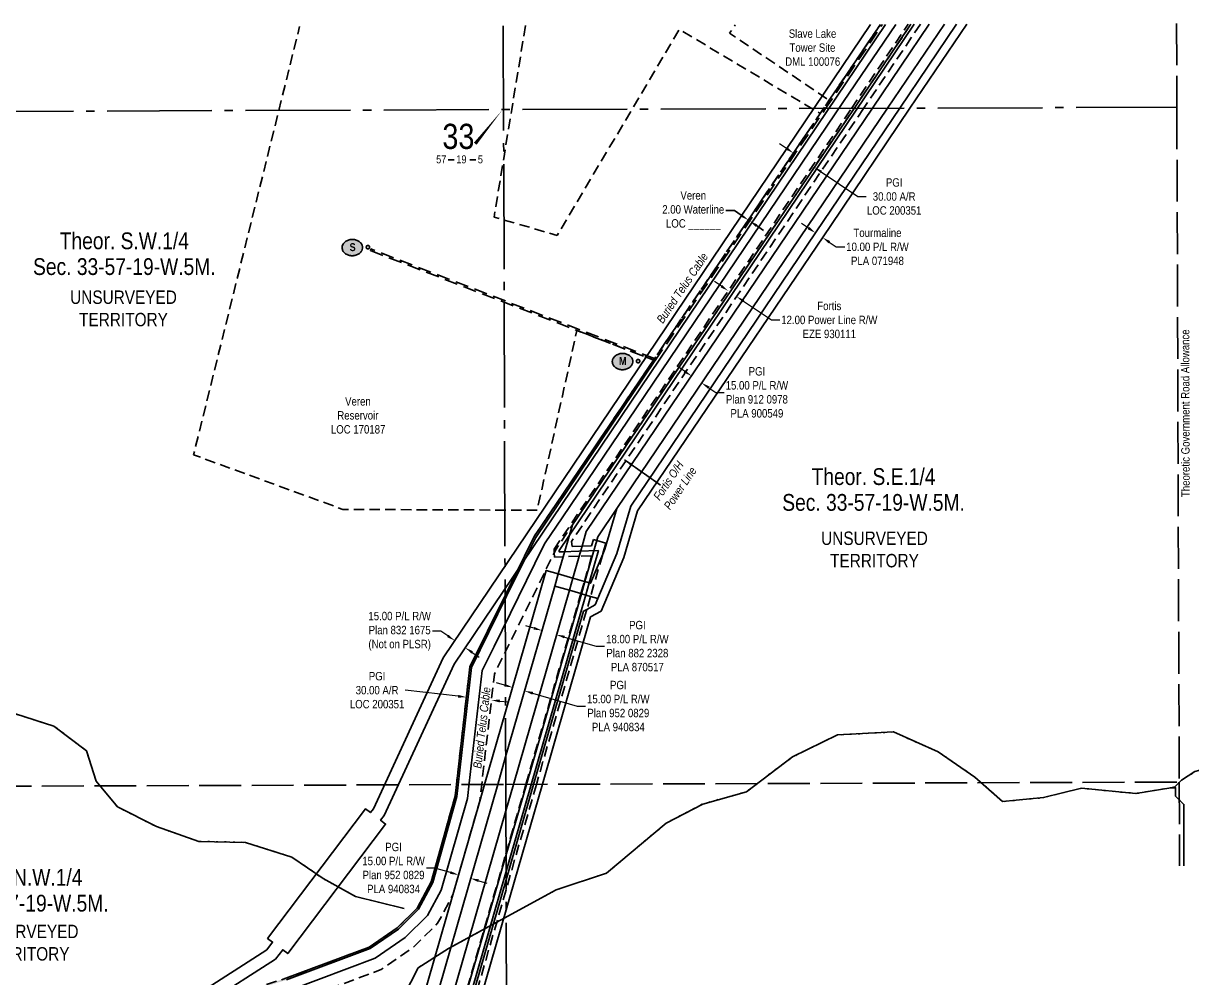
# Model space of a CAD drawing. Extents: x 511972 to 519868, y 5975265 to 5984215.
# Drawn here: x 514937 to 516329, y 5979198 to 5980335 of the extents above; entities that cross this region are included whole.
import ezdxf
from ezdxf.enums import TextEntityAlignment as Align

# ---------------------------------------------------------------- set-up
doc = ezdxf.new("R2010")
doc.units = 0
doc.header["$LTSCALE"] = 5
doc.header["$PDSIZE"] = 0.5
for name, pattern in [('foc-ACCESSROAD', [3.75, 2.5, -1.25]), ('foc-FLOWLINE', [3.75, 2.5, -1.25]), ('foc-QUARTERLINE', [33, 25, -3, 2, -3]), ('foc-UNSURVEYED', [12.5, 10, -2.5]), ('foc-WHEELTRACKS', [2, 0.4, -1.6]), ('HIDDEN2', [4.7625, 3.175, -1.5875])]:
    doc.linetypes.add(name, pattern=pattern)
doc.layers.get('Defpoints').update_dxf_attribs({"color": 9})
for name, color, linetype in [('10', 1, 'Continuous'), ('9', 3, 'Continuous'), ('AS-POWER', 104, 'foc-POWER'), ('AS-POWER-T', 104, 'Continuous'), ('AS-TELEPHONE-T', 224, 'Continuous'), ('AS-TELUS', 224, 'foc-TEL'), ('C-SYMBOL', 7, 'Continuous'), ('CG-NOTES', 7, 'Continuous'), ('F-AR', 190, 'foc-ACCESSROAD'), ('F-EZE', 190, 'foc-FLOWLINE'), ('F-RW', 190, 'Continuous'), ('F-WS', 190, 'foc-ACCESSROAD'), ('L-QSEC', 8, 'foc-QUARTERLINE'), ('L-ROAD-T', 7, 'Continuous'), ('L-SECLBL', 7, 'Continuous'), ('L-UNS-T', 3, 'Continuous'), ('L-USEC', 7, 'foc-UNSURVEYED'), ('P-TEMP-H', 41, 'Continuous'), ('P-TEMP_WORKSPACE', 46, 'Continuous'), ('T-EXISTING RTF', 220, 'HIDDEN2'), ('T-EXISTING RTF-T', 220, 'Continuous'), ('T-WATER-P3', 160, 'foc-WHEELTRACKS')]:
    doc.layers.add(name, color=color, linetype=linetype)
for name, color, linetype, lineweight in [('F-AR-T', 190, 'Continuous', 9), ('F-EZE-T', 190, 'Continuous', 9), ('F-RW-T', 190, 'Continuous', 9), ('F-WS-T', 190, 'Continuous', 9)]:
    doc.layers.add(name, color=color, linetype=linetype, lineweight=lineweight)
doc.styles.add('175L', font='ARIALN.TTF', dxfattribs={"height": 20})
doc.styles.add('80CG', font='ARIALN.TTF', dxfattribs={"height": 10})
doc.styles.add('80L', font='ARIALN.TTF', dxfattribs={"height": 10})
doc.styles.add('BOLD', font='ARIALNB.TTF')
doc.styles.add('foc-LtypeFont', font='ARIALN.TTF', dxfattribs={"height": 7.35})
doc.styles.add('SIMPLEX', font='ARIALN.TTF')
doc.linetypes.add('foc-POWER', pattern='A,6,-1,["P",foc-LtypeFont,S=0.2,R=0,X=-0.625,Y=-0.75],-1.24,4', length=12.24)
doc.linetypes.add('foc-TEL', pattern='A,2,-1,["T",foc-LtypeFont,S=0.2,R=0,X=-0.425,Y=-0.75],-1.24,8', length=12.24)
doc.linetypes.add('foc-TOPO-flowdirection-NOLINE', pattern='A,0,[">",foc-LtypeFont,S=0.3,R=0,X=0,Y=-0.945],-20,[">",foc-LtypeFont,S=0.3,R=0,X=0,Y=-0.945],0', length=20)
doc.dimstyles.new('Compass 5 000', dxfattribs={"dimscale": 5, "dimtxt": 9, "dimasz": 2, "dimexe": 0.2, "dimexo": 0.0625, "dimgap": 0.5, "dimtad": 0, "dimtih": 1, "dimtoh": 1, "dimzin": 0, "dimdsep": 46, "dimtxsty": '80CG', "dimcen": 0.1, "dimse1": 1, "dimse2": 1, "dimclrd": 256, "dimclrt": 256, "dimaunit": 1, "dimadec": 4, "dimazin": 0, "dimtfac": 0.06, "dimtofl": 0, "dimtmove": 0, "dimatfit": 1, "dimfxl": 0.2, "dimtolj": 1, "dimtzin": 0, "dimlwd": -1, "dimarcsym": 0})

# ---------------------------------------------------------------- blocks, each defined once
blk = doc.blocks.new('*D550')
at = {"layer": 'Defpoints', "color": 0, "transparency": 16777216}
for p in [(515455.7, 5979320.7), (515422.9, 5979207), (515437.3, 5979202.9)]:
    blk.add_point(p, dxfattribs=at)
at = {"layer": 'F-RW-T', "transparency": 16777216}
for p, q in [((515427.3, 5979328.9), (515417.3, 5979328.9)), ((515446.1, 5979323.5), (515427.3, 5979328.9)), ((515479.7, 5979313.8), (515489.3, 5979311))]:
    blk.add_line(p, q, dxfattribs=at)
for points in [[(515446.5, 5979325.1), (515445.6, 5979321.9), (515455.7, 5979320.7)], [(515480.2, 5979315.4), (515479.2, 5979312.2), (515470.1, 5979316.6)]]:
    blk.add_solid(points, dxfattribs=at)
at = {"layer": 'F-RW-T', "transparency": 16777216, "insert": (515378.2, 5979328.9), "char_height": 10, "attachment_point": 5, "style": '80CG'}
blk.add_mtext('\\A1;PGI\\P15.00 P/L R/W^JPlan 952 0829\\PPLA 940834', dxfattribs=at)
blk = doc.blocks.new('*D559')
at = {"layer": 'Defpoints', "color": 0, "transparency": 16777216}
for p in [(515466.8, 5979547.6), (515496.6, 5979544.2), (515465, 5979532.5)]:
    blk.add_point(p, dxfattribs=at)
at = {"layer": 'F-AR-T', "transparency": 16777216}
for p, q in [((515455.1, 5979533.6), (515392.1, 5979540.8)), ((515504.8, 5979527.9), (515514.7, 5979526.8))]:
    blk.add_line(p, q, dxfattribs=at)
for points in [[(515455.3, 5979535.3), (515454.9, 5979531.9), (515465, 5979532.5)], [(515505, 5979529.6), (515504.6, 5979526.2), (515494.8, 5979529)]]:
    blk.add_solid(points, dxfattribs=at)
at = {"layer": 'F-AR-T', "transparency": 16777216, "insert": (515358.6, 5979540.8), "char_height": 10, "attachment_point": 5, "style": '80CG'}
blk.add_mtext('\\A1;PGI\\P30.00 A/R\\PLOC 200351', dxfattribs=at)
blk = doc.blocks.new('*D560')
at = {"layer": 'Defpoints', "color": 0, "transparency": 16777216}
for p in [(515519.2, 5979541), (515533.5, 5979536.9), (515534.4, 5979540)]:
    blk.add_point(p, dxfattribs=at)
at = {"layer": 'F-RW-T', "transparency": 16777216}
for p, q in [((515510.4, 5979546.9), (515500.8, 5979549.7)), ((515544, 5979537.2), (515597.1, 5979521.9)), ((515597.1, 5979521.9), (515607.1, 5979521.9))]:
    blk.add_line(p, q, dxfattribs=at)
for points in [[(515510.9, 5979548.5), (515510, 5979545.3), (515520.1, 5979544.1)], [(515544.5, 5979538.8), (515543.5, 5979535.6), (515534.4, 5979540)]]:
    blk.add_solid(points, dxfattribs=at)
at = {"layer": 'F-RW-T', "transparency": 16777216, "insert": (515646.1, 5979521.9), "char_height": 10, "attachment_point": 5, "style": '80CG'}
blk.add_mtext('\\A1;PGI\\P15.00 P/L R/W^JPlan 952 0829\\PPLA 940834', dxfattribs=at)
blk = doc.blocks.new('*D561')
at = {"layer": 'Defpoints', "color": 0, "transparency": 16777216}
for p in [(515572.4, 5979606.9), (515548.2, 5979587.6), (515565.4, 5979582.6)]:
    blk.add_point(p, dxfattribs=at)
at = {"layer": 'F-RW-T', "transparency": 16777216}
for p, q in [((515545.6, 5979614.7), (515536, 5979617.4)), ((515582, 5979604.2), (515619.7, 5979593.3)), ((515619.7, 5979593.3), (515629.7, 5979593.3))]:
    blk.add_line(p, q, dxfattribs=at)
for points in [[(515546, 5979616.3), (515545.1, 5979613.1), (515555.2, 5979611.9)], [(515582.4, 5979605.8), (515581.5, 5979602.6), (515572.4, 5979606.9)]]:
    blk.add_solid(points, dxfattribs=at)
at = {"layer": 'F-RW-T', "transparency": 16777216, "insert": (515668.8, 5979593.3), "char_height": 10, "attachment_point": 5, "style": '80CG'}
blk.add_mtext('\\A1;PGI\\P18.00 P/L R/W^JPlan 882 2328\\PPLA 870517', dxfattribs=at)
blk = doc.blocks.new('*D562')
at = {"layer": 'Defpoints', "color": 0, "transparency": 16777216}
for p in [(515733.1, 5979915), (515745.5, 5979906.7), (515745.6, 5979906.9)]:
    blk.add_point(p, dxfattribs=at)
at = {"layer": 'F-RW-T', "transparency": 16777216}
for p, q in [((515724.9, 5979920.9), (515716.7, 5979926.5)), ((515753.9, 5979901.3), (515762.2, 5979895.7)), ((515762.2, 5979895.7), (515772.2, 5979895.7))]:
    blk.add_line(p, q, dxfattribs=at)
for points in [[(515725.9, 5979922.3), (515724, 5979919.5), (515733.2, 5979915.3)], [(515754.9, 5979902.7), (515753, 5979899.9), (515745.6, 5979906.9)]]:
    blk.add_solid(points, dxfattribs=at)
at = {"layer": 'F-RW-T', "transparency": 16777216, "insert": (515811.3, 5979895.7), "char_height": 10, "attachment_point": 5, "style": '80CG'}
blk.add_mtext('\\A1;PGI\\P15.00 P/L R/W\\PPlan 912 0978\\PPLA 900549', dxfattribs=at)
blk = doc.blocks.new('*D563')
at = {"layer": 'Defpoints', "color": 0, "transparency": 16777216}
for p in [(515849.5, 5980123.8), (515859.5, 5980117.1), (515787.2, 5980009.9)]:
    blk.add_point(p, dxfattribs=at)
at = {"layer": 'F-EZE-T', "transparency": 16777216}
for p, q in [((515768.9, 5980022.2), (515760.6, 5980027.8)), ((515795.4, 5980004.3), (515828.5, 5979982)), ((515828.5, 5979982), (515838.5, 5979982))]:
    blk.add_line(p, q, dxfattribs=at)
for points in [[(515769.8, 5980023.6), (515768, 5980020.9), (515777.2, 5980016.6)], [(515796.4, 5980005.7), (515794.5, 5980003), (515787.2, 5980009.9)]]:
    blk.add_solid(points, dxfattribs=at)
at = {"layer": 'F-EZE-T', "transparency": 16777216, "insert": (515897.6, 5979982), "char_height": 10, "attachment_point": 5, "style": '80CG'}
blk.add_mtext('\\A1;Fortis\\P12.00 Power Line R/W^JEZE 930111', dxfattribs=at)
blk = doc.blocks.new('*D564')
at = {"layer": 'Defpoints', "color": 0, "transparency": 16777216}
for p in [(515879.7, 5980164), (515816.4, 5980124), (515841.3, 5980107.2)]:
    blk.add_point(p, dxfattribs=at)
at = {"layer": 'F-AR-T', "transparency": 16777216}
for p, q in [((515846.6, 5980186.4), (515838.3, 5980192)), ((515888, 5980158.4), (515931.4, 5980129.1)), ((515931.4, 5980129.1), (515941.4, 5980129.1))]:
    blk.add_line(p, q, dxfattribs=at)
for points in [[(515847.5, 5980187.8), (515845.6, 5980185.1), (515854.9, 5980180.8)], [(515888.9, 5980159.8), (515887.1, 5980157.1), (515879.7, 5980164)]]:
    blk.add_solid(points, dxfattribs=at)
at = {"layer": 'F-AR-T', "transparency": 16777216, "insert": (515974.9, 5980129.1), "char_height": 10, "attachment_point": 5, "style": '80CG'}
blk.add_mtext('\\A1;PGI\\P30.00 A/R\\PLOC 200351', dxfattribs=at)
blk = doc.blocks.new('*D565')
at = {"layer": 'Defpoints', "color": 0, "transparency": 16777216}
for p in [(515883.7, 5980089.6), (515889.4, 5980080.3), (515891.9, 5980084.1)]:
    blk.add_point(p, dxfattribs=at)
at = {"layer": 'F-RW-T', "transparency": 16777216}
for p, q in [((515872.8, 5980091.4), (515864.6, 5980097)), ((515897.6, 5980074.7), (515905.9, 5980069.1)), ((515905.9, 5980069.1), (515915.9, 5980069.1))]:
    blk.add_line(p, q, dxfattribs=at)
for points in [[(515873.8, 5980092.8), (515871.9, 5980090), (515881.1, 5980085.8)], [(515898.6, 5980076), (515896.7, 5980073.3), (515889.4, 5980080.3)]]:
    blk.add_solid(points, dxfattribs=at)
at = {"layer": 'F-RW-T', "transparency": 16777216, "insert": (515955, 5980069.1), "char_height": 10, "attachment_point": 5, "style": '80CG'}
blk.add_mtext('\\A1;Tourmaline\\P10.00 P/L R/W\\PPLA 071948', dxfattribs=at)
blk = doc.blocks.new('L-SECLBL')
at = {"layer": '9', "color": 7}
for p, q in [((-5.1, -27.8), (-12.3, -27.8)), ((20.7, -27.8), (13.5, -27.8))]:
    blk.add_line(p, q, dxfattribs=at)
at = {"layer": '10', "color": 2, "style": 'SIMPLEX'}
blk.add_attdef('SEC', text='', height=30, dxfattribs=at).set_placement((0, 0), align=Align.MIDDLE)
at = {"layer": '10', "color": 5, "style": '80L'}
blk.add_attdef('TWP', text='', height=9.5, dxfattribs=at).set_placement((-14.4, -27.4), align=Align.MIDDLE_RIGHT)
blk.add_attdef('RGE', text='', height=9.5, dxfattribs=at).set_placement((3.6, -27.4), align=Align.MIDDLE_CENTER)
blk.add_attdef('MER', text='', height=9.5, dxfattribs=at).set_placement((23.2, -27.4), align=Align.MIDDLE_LEFT)
blk = doc.blocks.new('*D603')
at = {"layer": 'Defpoints', "color": 0, "transparency": 16777216}
for p in [(515445.8, 5979591.9), (515451.2, 5979599.9), (515458.3, 5979583.5)]:
    blk.add_point(p, dxfattribs=at)
at = {"layer": 'F-RW-T', "transparency": 16777216}
for p, q in [((515434.6, 5979611), (515424.6, 5979611)), ((515442.9, 5979605.5), (515434.6, 5979611)), ((515471.9, 5979585.9), (515480.2, 5979580.3))]:
    blk.add_line(p, q, dxfattribs=at)
for points in [[(515443.8, 5979606.8), (515442, 5979604.1), (515451.2, 5979599.9)], [(515472.8, 5979587.3), (515471, 5979584.5), (515463.6, 5979591.5)]]:
    blk.add_solid(points, dxfattribs=at)
at = {"layer": 'F-RW-T', "transparency": 16777216, "insert": (515385.5, 5979611), "char_height": 10, "attachment_point": 5, "style": '80CG'}
blk.add_mtext('\\A1;15.00 P/L R/W^JPlan 832 1675\\P(Not on PLSR)', dxfattribs=at)
blk = doc.blocks.new('*D628')
at = {"layer": 'Defpoints', "color": 0, "transparency": 16777216}
for p in [(515799.5, 5980099), (515800.9, 5980101.1), (515801.2, 5980097.9)]:
    blk.add_point(p, dxfattribs=at)
at = {"layer": 'T-EXISTING RTF-T', "transparency": 16777216}
for p, q in [((515784.4, 5980112.3), (515774.4, 5980112.3)), ((515792.7, 5980106.7), (515784.4, 5980112.3)), ((515810.9, 5980094.4), (515819.2, 5980088.8))]:
    blk.add_line(p, q, dxfattribs=at)
for points in [[(515793.6, 5980108.1), (515791.7, 5980105.3), (515800.9, 5980101.1)], [(515811.8, 5980095.8), (515810, 5980093), (515802.6, 5980100)]]:
    blk.add_solid(points, dxfattribs=at)
at = {"layer": 'T-EXISTING RTF-T', "transparency": 16777216, "insert": (515735.4, 5980112.3), "char_height": 10, "attachment_point": 5, "style": '80CG'}
blk.add_mtext('\\A1;Veren\\P2.00 Waterline\\PLOC ______', dxfattribs=at)
blk = doc.blocks.new('AA')
at = {"const_width": 4}
blk.add_lwpolyline([(-1, 0, 1), (1, 0, 1)], format="xyb", close=True, dxfattribs=at)
blk.add_circle((0, 0), 2)
blk = doc.blocks.new('Route_Letters')
h = blk.add_hatch(color=255)
h.dxf.hatch_style = 1
edge = h.paths.add_edge_path()
edge.add_ellipse((-0.1, 0.5), major_axis=(-12, 0), ratio=0.789318, start_angle=0, end_angle=360)
at = {"color": 5}
blk.add_open_spline([(-12.3, 0.5), (-12.3, -0.3), (-12.2, -1), (-11.7, -2.8), (-11.1, -3.9), (-9.6, -5.8), (-8.5, -6.7), (-6.2, -8), (-4.9, -8.5), (-2.1, -9.2), (-0.7, -9.3), (2.2, -9.1), (3.6, -8.8), (6.3, -7.9), (7.5, -7.2), (9.5, -5.6), (10.4, -4.6), (11.6, -2.5), (12, -1.4), (12.2, 0.9), (12, 2.1), (11.2, 4.3), (10.5, 5.4), (8.8, 7.2), (7.7, 8), (5.3, 9.2), (3.9, 9.7), (1.1, 10.2), (-0.4, 10.2), (-3.2, 9.9), (-4.6, 9.6), (-7.2, 8.5), (-8.3, 7.7), (-10.2, 6), (-11, 5), (-12, 2.9), (-12.3, 1.7), (-12.3, 0.5), (-12.3, 0.5), (-12.3, 0.5)], degree=3, knots=[0, 0, 0, 0, 0.219529, 0.219529, 0.575727, 0.575727, 0.931924, 0.931924, 1.288121, 1.288121, 1.644318, 1.644318, 2.000515, 2.000515, 2.356712, 2.356712, 2.712909, 2.712909, 3.069107, 3.069107, 3.425304, 3.425304, 3.781501, 3.781501, 4.137698, 4.137698, 4.493895, 4.493895, 4.850092, 4.850092, 5.20629, 5.20629, 5.562487, 5.562487, 5.918684, 5.918684, 6.274881, 6.274881, 6.283185, 6.283185, 6.283185, 6.283185], dxfattribs=at)
at = {"color": 14, "style": 'BOLD'}
blk.add_attdef('A', text='', height=9.5, dxfattribs=at).set_placement((0.2, 1), align=Align.MIDDLE)

msp = doc.modelspace()

# ---------------------------------------------------------------- hatches: boundary and pattern name
at = {"layer": 'P-TEMP-H'}
h = msp.add_hatch(color=256, dxfattribs=at)
h.dxf.hatch_style = 1
h.paths.add_polyline_path([(519039.308, 5977246.817), (519040.503, 5977225.676), (519031.892, 5977162.661), (519002.81, 5977129.239), (518950.888, 5977082.045), (518836.345, 5977007.945), (518819.786, 5976988.947), (518773.087, 5976837.636), (518757.58, 5976787.392), (518671.11, 5976716.603), (518506.374, 5976679.903), (518348.182, 5976683.041), (518348.329, 5976699.954), (518328.117, 5976700.13), (518053.69, 5976641.825), (517980.701, 5976647.168), (517950.352, 5976649.389), (517894.984, 5976663.858), (517808.012, 5976687.313), (517576.881, 5976649.573), (517494.586, 5976644.063), (517269.826, 5976708.729), (517147.071, 5976725.819), (517036.557, 5976741.205), (517009.529, 5976723.72), (516851.159, 5976621.27), (516635.748, 5976477.054), (516416.666, 5976336.586), (516357.029, 5976295.087), (516293.178, 5976249.926), (516274.41, 5976236.637), (516261.979, 5976227.831), (516212.042, 5976192.463), (516179.15, 5976170.131), (516068.309, 5976099.27), (516037.555, 5976082.329), (516032.965, 5976079.8), (516020.417, 5976076.767), (516014.176, 5976075.259), (516001.002, 5976073.681), (515996.826, 5976073.18), (515984.243, 5976071.673), (515977.306, 5976070.841), (515983.999, 5976082.848), (516003.78, 5976118.328), (516012.294, 5976133.6), (516014.17, 5976136.965), (516014.288, 5976142.298), (516014.811, 5976165.881), (516014.929, 5976171.212), (516015.422, 5976193.43), (516018.46, 5976330.423), (516003.542, 5976357.447), (516000.398, 5976363.142), (515980.464, 5976399.25), (515907.384, 5976474.367), (515893.553, 5976488.584), (515867.461, 5976515.404), (515707.572, 5976642.581), (515683.951, 5976690.882), (515681.53, 5976804.666), (515698.302, 5976876.217), (515703.917, 5976996.54), (515704.194, 5977002.468), (515704.719, 5977013.715), (515703.854, 5977014.886), (515682.989, 5977043.142), (515518.306, 5977134.111), (515415.974, 5977190.636), (515385.148, 5977207.664), (515327.158, 5977239.698), (515251.89, 5977266.369), (515233.034, 5977273.05), (515022.513, 5977347.656), (514959.417, 5977374.749), (514950.203, 5977378.58), (514857.871, 5977416.89), (514848.648, 5977420.73), (514842.487, 5977423.286), (514839.106, 5977424.69), (514833.562, 5977426.992), (514724.088, 5977472.513), (514717.579, 5977475.219), (514693.85, 5977485.732), (514378.419, 5977625.475), (514363.494, 5977632.089), (514348.57, 5977638.701), (514338.618, 5977643.111), (514326.662, 5977648.408), (514314.194, 5977653.933), (514202.077, 5977745.634), (514185.874, 5977782.259), (514185.058, 5977795.031), (514183.132, 5977825.181), (514156.798, 5978237.545), (514159.122, 5978252.233), (514164.601, 5978266.056), (514172.973, 5978278.343), (514305.736, 5978402.563), (514333.165, 5978441.871), (514351.823, 5978486.02), (514377.442, 5978618.905), (514381.015, 5978621.773), (514594.441, 5978793.597), (514576.66, 5978815.369), (514690.54, 5978907.014), (514720.627, 5978931.227), (514840.617, 5979027.789), (514872.005, 5979042.436), (514872.729, 5979042.773), (514881.124, 5979046.69), (514921.096, 5979055.704), (514959.761, 5979059.853), (514965.434, 5979060.462), (514993.972, 5979063.999), (515037.687, 5979092.063), (515050.295, 5979100.157), (515156.829, 5979168.553), (515249.98, 5979197.491), (515349.347, 5979234.716), (515382.644, 5979257.638), (515406.465, 5979281.211), (515423.176, 5979312.517), (515451.48, 5979414.512), (515453.06, 5979428.271), (515469.158, 5979568.549), (515511.174, 5979653.638), (515545.903, 5979723.97), (515688.11, 5979934.252), (515688.111, 5979934.253), (515689.766, 5979933.134), (515689.765, 5979933.132), (515547.635, 5979722.963), (515512.966, 5979652.753), (515471.104, 5979567.976), (515455.046, 5979428.043), (515453.448, 5979414.128), (515425.043, 5979311.771), (515408.086, 5979280.003), (515383.924, 5979256.092), (515350.278, 5979232.931), (515250.628, 5979195.599), (515157.68, 5979166.724), (515051.375, 5979098.475), (515038.767, 5979090.381), (514994.669, 5979062.071), (514965.664, 5979058.476), (514959.975, 5979057.865), (514921.424, 5979053.729), (514881.774, 5979044.787), (514873.574, 5979040.962), (514872.851, 5979040.624), (514841.682, 5979026.08), (514721.88, 5978929.67), (514691.793, 5978905.457), (514579.482, 5978815.074), (514597.262, 5978793.302), (514382.267, 5978620.215), (514379.266, 5978617.806), (514353.746, 5978485.436), (514334.924, 5978440.899), (514307.255, 5978401.247), (514174.5, 5978277.035), (514166.378, 5978265.113), (514161.061, 5978251.702), (514158.807, 5978237.451), (514185.127, 5977825.309), (514187.053, 5977795.158), (514187.846, 5977782.742), (514203.712, 5977746.879), (514315.25, 5977655.651), (514327.472, 5977650.235), (514339.428, 5977644.938), (514349.379, 5977640.528), (514364.304, 5977633.916), (514379.229, 5977627.303), (514694.659, 5977487.56), (514718.367, 5977477.056), (514724.855, 5977474.359), (514834.329, 5977428.838), (514839.873, 5977426.536), (514843.253, 5977425.132), (514849.415, 5977422.576), (514858.638, 5977418.736), (514950.97, 5977380.426), (514960.195, 5977376.59), (515023.242, 5977349.519), (515233.702, 5977274.934), (515252.557, 5977268.253), (515327.981, 5977241.527), (515386.115, 5977209.413), (515416.94, 5977192.386), (515519.273, 5977135.86), (515684.338, 5977044.681), (515705.461, 5977016.074), (515706.748, 5977014.331), (515706.19, 5977002.375), (515705.914, 5976996.447), (515700.29, 5976875.94), (515683.533, 5976804.456), (515685.94, 5976691.364), (515709.17, 5976643.864), (515868.805, 5976516.889), (515894.986, 5976489.978), (515908.817, 5976475.761), (515982.084, 5976400.452), (516002.148, 5976364.108), (516005.292, 5976358.413), (516020.471, 5976330.918), (516017.42, 5976193.386), (516016.928, 5976171.167), (516016.81, 5976165.836), (516016.287, 5976142.254), (516016.157, 5976136.425), (516014.04, 5976132.627), (516005.526, 5976117.355), (515985.745, 5976081.874), (515980.961, 5976073.292), (515984.005, 5976073.657), (515996.588, 5976075.165), (516000.764, 5976075.665), (516013.822, 5976077.23), (516019.947, 5976078.71), (516032.235, 5976081.68), (516036.591, 5976084.079), (516067.287, 5976100.989), (516178.05, 5976171.8), (516210.903, 5976194.106), (516260.824, 5976229.462), (516273.255, 5976238.268), (516292.024, 5976251.558), (516355.881, 5976296.724), (516415.555, 5976338.249), (516634.653, 5976478.726), (516850.06, 5976622.94), (517008.443, 5976725.398), (517036.096, 5976743.287), (517147.346, 5976727.798), (517270.242, 5976710.689), (517494.802, 5976646.081), (517576.653, 5976651.561), (517808.116, 5976689.355), (517895.497, 5976665.79), (517950.681, 5976651.369), (517980.847, 5976649.161), (518053.553, 5976643.84), (518327.916, 5976702.13), (518350.345, 5976701.935), (518350.198, 5976685), (518506.174, 5976681.906), (518670.212, 5976718.451), (518755.848, 5976788.557), (518771.177, 5976838.225), (518818.001, 5976989.941), (518835.023, 5977009.471), (518949.665, 5977083.634), (519001.379, 5977130.639), (519029.992, 5977163.523), (519038.496, 5977225.756), (519037.331, 5977246.384)])

# ---------------------------------------------------------------- linework, layer by layer
at = {"layer": 'AS-POWER', "flags": 128}
msp.add_lwpolyline([(515261.182, 5978453.066), (515306.352, 5978609.847), (515309.812, 5978621.859), (515312.297, 5978630.48), (515334.739, 5978708.374), (515340.183, 5978727.267), (515340.408, 5978728.052), (515342.862, 5978736.565), (515345.736, 5978746.539), (515347.171, 5978751.521), (515517.926, 5979344.183), (515541.754, 5979426.908), (515607.274, 5979654.311), (515611.424, 5979668.716), (515622.486, 5979707.11), (515599.195, 5979706.361), (515580.3, 5979705.753), (515575.686, 5979705.604), (515575.634, 5979707.238), (515928.935, 5980230.768), (515998.835, 5980334.344)], dxfattribs=at)
at = {"layer": 'AS-TELUS'}
msp.add_lwpolyline([(514923.564, 5979040.875), (514967.288, 5979045.564), (514969.008, 5979045.808), (514989.815, 5979048.754), (514999.318, 5979050.1), (515045.643, 5979079.795), (515058.259, 5979087.883), (515162.17, 5979154.496), (515254.844, 5979183.285), (515356.33, 5979221.305), (515392.26, 5979246.035), (515418.636, 5979272.136), (515434.825, 5979302.464), (515466.256, 5979411.558), (515468.383, 5979430.089), (515483.778, 5979564.242), (515497.948, 5979592.939), (515556.282, 5979711.076), (515558.914, 5979716.406), (515579.012, 5979746.123), (515914.693, 5980242.531), (515976.725, 5980334.267)], dxfattribs=at)
at = {"layer": 'F-AR', "flags": 128}
for points in [[(515774.153, 5975288.366), (515856.417, 5975388.594), (515962.566, 5975517.938), (515936.163, 5975689.98), (515933.89, 5975704.799), (515931.853, 5975718.07), (515928.242, 5975741.603), (515914.375, 5975831.972), (515913.449, 5975838.004), (515900.718, 5975920.968), (515915.657, 5976017.779), (515986.323, 5976144.534), (515987.403, 5976193.275), (515990.292, 5976323.496), (515957.763, 5976382.419), (515883.163, 5976459.097), (515878.792, 5976463.59), (515848.629, 5976494.595), (515685.189, 5976624.596), (515656.081, 5976684.118), (515653.452, 5976807.61), (515670.443, 5976880.098), (515675.869, 5976996.339), (515676.277, 5977005.082), (515664.092, 5977021.584), (515621.957, 5977044.858), (515519.383, 5977101.519), (515353.343, 5977193.235), (515315.631, 5977214.067), (515195.672, 5977256.575), (515012.433, 5977321.514), (514948.523, 5977348.945), (514837.903, 5977394.866), (514831.64, 5977397.469), (514820.55, 5977402.08), (514814.725, 5977404.47), (514724.95, 5977441.824), (514720.573, 5977443.643), (514706.498, 5977449.495), (514701.802, 5977451.575), (514694.755, 5977454.698), (514355.249, 5977605.108), (514340.325, 5977611.72), (514325.4, 5977618.334), (514320.716, 5977620.409), (514315.45, 5977622.742), (514308.77, 5977625.702), (514299.39, 5977629.858), (514179.17, 5977728.188), (514158.241, 5977775.492), (514156.991, 5977795.05), (514155.066, 5977825.201), (514151.474, 5977881.446), (514128.65, 5978238.856), (514131.942, 5978259.671), (514139.707, 5978279.262), (514151.573, 5978296.676), (514284.452, 5978421.004), (514308.512, 5978455.484), (514324.878, 5978494.212), (514328.5, 5978513.004), (514349.149, 5978620.096), (514351.928, 5978634.518), (514358.324, 5978639.665), (514383.802, 5978660.166), (514405.348, 5978677.504), (514690.54, 5978907.014), (514720.627, 5978931.227), (514840.617, 5979027.789), (514872.005, 5979042.436), (514872.729, 5979042.773), (514881.124, 5979046.69), (514921.096, 5979055.704), (514959.761, 5979059.853), (514965.434, 5979060.462), (514993.972, 5979063.999), (515037.687, 5979092.063), (515050.295, 5979100.157), (515156.829, 5979168.553), (515249.98, 5979197.491), (515349.347, 5979234.716), (515382.644, 5979257.638), (515406.465, 5979281.211), (515423.176, 5979312.517), (515451.48, 5979414.512), (515453.06, 5979428.271), (515469.158, 5979568.549), (515511.174, 5979653.638), (515545.903, 5979723.97), (515688.11, 5979934.252), (515886.731, 5980227.99), (515890.801, 5980234.006), (515897.396, 5980243.766), (515958.555, 5980334.203)], [(515994.865, 5980334.331), (515927.111, 5980234.134), (515591.43, 5979737.725), (515571.904, 5979708.853), (515569.724, 5979704.439), (515511.39, 5979586.302), (515498.374, 5979559.943), (515483.276, 5979428.38), (515481.007, 5979408.608), (515448.794, 5979296.797), (515430.792, 5979263.075), (515401.857, 5979234.442), (515363.313, 5979207.912), (515259.701, 5979169.096), (515168.554, 5979140.781), (515066.35, 5979075.262), (515053.733, 5979067.175), (515006.988, 5979037.21), (515004.656, 5979035.715), (514991.917, 5979033.911), (514971.11, 5979030.965), (514969.138, 5979030.686), (514926.021, 5979026.062), (514890.55, 5979018.062), (514856.504, 5979002.008), (514720.738, 5978892.709), (514690.651, 5978868.487), (514382.267, 5978620.215), (514379.266, 5978617.806), (514353.746, 5978485.436), (514334.924, 5978440.899), (514307.255, 5978401.247), (514174.5, 5978277.035), (514166.378, 5978265.113), (514161.061, 5978251.702), (514158.807, 5978237.451), (514185.127, 5977825.309), (514187.053, 5977795.158), (514187.846, 5977782.742), (514203.712, 5977746.879), (514315.25, 5977655.651), (514327.472, 5977650.235), (514339.428, 5977644.938), (514349.379, 5977640.528), (514364.304, 5977633.916), (514379.229, 5977627.303), (514694.659, 5977487.56), (514718.367, 5977477.056), (514724.855, 5977474.359), (514834.329, 5977428.838), (514839.873, 5977426.536), (514843.253, 5977425.132), (514849.415, 5977422.576), (514858.638, 5977418.736), (514950.97, 5977380.426), (514960.195, 5977376.59), (515023.242, 5977349.519), (515233.702, 5977274.934), (515252.557, 5977268.253), (515327.981, 5977241.527), (515386.115, 5977209.413), (515416.94, 5977192.386), (515519.273, 5977135.86), (515684.338, 5977044.681), (515705.461, 5977016.074), (515706.748, 5977014.331), (515706.19, 5977002.375), (515705.914, 5976996.447), (515700.29, 5976875.94), (515683.533, 5976804.456), (515685.94, 5976691.364), (515709.17, 5976643.864), (515868.805, 5976516.889), (515894.986, 5976489.978), (515908.817, 5976475.761), (515982.084, 5976400.452), (516002.148, 5976364.108), (516005.292, 5976358.413), (516020.471, 5976330.918), (516017.42, 5976193.386), (516016.928, 5976171.167), (516016.81, 5976165.836), (516016.287, 5976142.254), (516016.157, 5976136.425), (516014.04, 5976132.627), (516005.526, 5976117.355), (515985.745, 5976081.874), (515980.961, 5976073.292), (515968.852, 5976051.572), (515944.491, 5976007.875), (515931.078, 5975920.955), (515939.719, 5975864.642), (515944.426, 5975833.967), (515963.55, 5975709.345), (515965.825, 5975694.518), (515966.166, 5975692.3), (515968.44, 5975677.477), (515993.602, 5975513.525), (515994.257, 5975509.252), (515991.571, 5975505.98), (515991.084, 5975505.386), (515895.354, 5975388.738), (515813.092, 5975288.511)]]:
    msp.add_lwpolyline(points, dxfattribs=at)
at = {"layer": 'F-EZE'}
for points in [[(515254.853, 5978452.759), (515300.59, 5978611.507), (515304.049, 5978623.519), (515306.535, 5978632.141), (515328.977, 5978710.034), (515334.421, 5978728.927), (515334.646, 5978729.71), (515337.1, 5978738.226), (515339.974, 5978748.199), (515341.41, 5978753.181), (515512.164, 5979345.843), (515535.992, 5979428.568), (515601.512, 5979655.972), (515605.662, 5979670.376), (515614.443, 5979700.852), (515599.388, 5979700.368), (515580.493, 5979699.759), (515569.886, 5979699.418), (515569.724, 5979704.439), (515569.579, 5979708.985), (515923.964, 5980234.123), (515991.583, 5980334.319)], [(516006.097, 5980334.37), (515938.481, 5980234.173), (515590.218, 5979718.11), (515590.976, 5979712.106), (515602.88, 5979712.489), (515614.284, 5979712.856), (515616.398, 5979720.194), (515620.373, 5979719.048), (515631.272, 5979715.908), (515627.485, 5979702.765), (515613.045, 5979652.641), (515608.535, 5979636.989), (515608.208, 5979635.854), (515548.5, 5979428.611), (515512.301, 5979302.961), (515352.024, 5978746.669)]]:
    msp.add_lwpolyline(points, dxfattribs=at)
at = {"layer": 'F-RW', "flags": 128}
for points in [[(515578.96, 5978594.758), (515501.07, 5978619.912), (515062.042, 5978889.5), (514981.418, 5979056.044), (514974.843, 5979069.542), (515227.241, 5979231.494), (515234.11, 5979240.58), (515228.129, 5979245.098), (515344.751, 5979399.39), (515350.737, 5979394.876), (515354.154, 5979399.396), (515437.395, 5979579.405), (515946.624, 5980334.161)], [(515964.752, 5980334.225), (515450.495, 5979572.016), (515367.095, 5979391.653), (515362.707, 5979385.85), (515368.692, 5979381.337), (515252.055, 5979227.026), (515246.074, 5979231.545), (515237.596, 5979220.329), (515156.829, 5979168.553), (514994.073, 5979064.07), (515073.614, 5978899.985), (515507.399, 5978633.622), (515583.569, 5978609.021), (515578.96, 5978594.758)], [(516049.288, 5980334.522), (515981.53, 5980234.325), (515890.937, 5980100.344), (515660.977, 5979760.282), (515644.174, 5979703.814), (515621.718, 5979650.134), (515613.045, 5979652.641), (515602.148, 5979655.788), (515601.512, 5979655.972), (515587.743, 5979659.949), (515570.461, 5979664.941), (515511.792, 5979461.301), (515502.325, 5979428.449), (515312.823, 5978770.719), (515311.391, 5978765.746), (515308.516, 5978755.768), (515304.211, 5978740.829), (515298.465, 5978720.882), (515270.378, 5978623.397), (515266.296, 5978609.234), (515260.351, 5978588.599), (515220.737, 5978451.103)], [(515220.737, 5978451.103), (515260.351, 5978588.599), (515266.296, 5978609.234), (515270.378, 5978623.397), (515298.465, 5978720.882), (515304.211, 5978740.829), (515308.516, 5978755.768), (515311.391, 5978765.746), (515312.823, 5978770.719), (515502.325, 5979428.449), (515511.792, 5979461.301), (515570.461, 5979664.941), (515574.611, 5979679.345), (515580.493, 5979699.759), (515591.43, 5979737.725), (515927.111, 5980234.134), (515994.865, 5980334.331)], [(516016.628, 5980334.407), (515948.875, 5980234.21), (515607.93, 5979730.014), (515602.88, 5979712.489), (515599.388, 5979700.368), (515591.893, 5979674.354), (515587.743, 5979659.949), (515521.059, 5979428.515), (515511.999, 5979397.042), (515328.732, 5978760.959), (515327.298, 5978755.981), (515324.423, 5978746.004), (515320.118, 5978731.063), (515314.422, 5978711.086), (515289.12, 5978623.465), (515288.693, 5978621.984), (515282.748, 5978601.349), (515239.725, 5978452.025)], [(515239.725, 5978452.025), (515282.748, 5978601.349), (515288.693, 5978621.984), (515289.12, 5978623.465), (515314.422, 5978711.086), (515320.118, 5978731.063), (515324.423, 5978746.004), (515327.298, 5978755.981), (515328.732, 5978760.959), (515511.999, 5979397.042), (515521.059, 5979428.515), (515587.743, 5979659.949), (515591.893, 5979674.354), (515599.388, 5979700.368), (515602.88, 5979712.489), (515607.93, 5979730.014), (515948.875, 5980234.21), (516016.628, 5980334.407)], [(516034.768, 5980334.471), (515967.015, 5980234.274), (515644.421, 5979757.212), (515621.68, 5979723.584), (515620.373, 5979719.048), (515606.298, 5979670.193), (515602.148, 5979655.788), (515536.683, 5979428.57), (515512.171, 5979343.485), (515340.557, 5978747.842), (515337.683, 5978737.868), (515335.319, 5978729.665), (515335.095, 5978728.887), (515333.377, 5978722.924), (515329.65, 5978709.989), (515329.417, 5978709.182), (515307.356, 5978632.608), (515304.736, 5978623.521), (515301.412, 5978611.975), (515255.549, 5978452.793)], [(515301.009, 5978783.86), (515448.793, 5979296.797), (515481.007, 5979408.608), (515486.707, 5979428.393), (515511.62, 5979514.847), (515560.209, 5979683.505), (515574.611, 5979679.345), (515591.893, 5979674.354), (515605.662, 5979670.376), (515606.298, 5979670.193), (515613.043, 5979668.244), (515627.485, 5979702.765), (515630.035, 5979708.859), (515644.421, 5979757.212), (515967.015, 5980234.274), (516034.768, 5980334.471)], [(516061.391, 5980334.564), (515993.638, 5980234.368), (515899.22, 5980094.745), (515669.061, 5979754.377), (515652.523, 5979698.798), (515625.867, 5979635.07), (515613.149, 5979628.112), (515555.574, 5979428.636), (515512.378, 5979278.972), (515357.731, 5978743.176), (515352.024, 5978746.669), (515348.884, 5978748.591), (515512.264, 5979314.639), (515545.154, 5979428.599), (515604.694, 5979634.888), (515608.535, 5979636.989), (515618.499, 5979642.439), (515621.718, 5979650.134), (515644.174, 5979703.814), (515660.977, 5979760.282), (515890.937, 5980100.344), (515981.53, 5980234.325), (516049.288, 5980334.522)]]:
    msp.add_lwpolyline(points, dxfattribs=at)
at = {"layer": 'F-WS', "flags": 128}
for points in [[(515535.477, 5980332.718), (515519.066, 5980232.718), (515509.499, 5980174.424), (515498.045, 5980104.633), (515509.734, 5980101.241), (515573.371, 5980082.774), (515662.508, 5980233.211), (515718.848, 5980328.303), (515876.736, 5980233.956), (515886.731, 5980227.989), (515688.109, 5979934.254), (515596.708, 5979969.577), (515549.404, 5979755.261), (515510.846, 5979755.424), (515317.826, 5979756.235), (515139.879, 5979821.354), (515241.482, 5980231.73), (515266.251, 5980331.773)], [(515958.555, 5980334.203), (515897.396, 5980243.766), (515778.729, 5980323.856), (515785.302, 5980333.595)]]:
    msp.add_lwpolyline(points, dxfattribs=at)
at = {"layer": 'L-QSEC'}
for p, q in [((515508.99, 5980332.625), (515511.898, 5979428.484)), ((514706.806, 5980229.856), (516311.819, 5980235.501)), ((515511.898, 5979428.484), (515514.991, 5978465.388))]:
    msp.add_line(p, q, dxfattribs=at)
at = {"layer": 'L-SECLBL', "color": 3, "flags": 128}
msp.add_lwpolyline([(515507.765, 5980232.139, 0, 3.998, 0), (515475.593, 5980192.013, 0, 0, 0)], format="xyseb", dxfattribs=at)
at = {"layer": 'L-USEC'}
for p, q in [((516311.466, 5980335.442), (516311.819, 5980235.501)), ((516311.819, 5980235.501), (516314.658, 5979431.33)), ((514709.139, 5979425.639), (515511.898, 5979428.484)), ((515511.898, 5979428.484), (516314.658, 5979431.33)), ((516314.658, 5979431.33), (516315.011, 5979331.392))]:
    msp.add_line(p, q, dxfattribs=at)
at = {"layer": 'P-TEMP_WORKSPACE', "flags": 128}
msp.add_lwpolyline([(515249.98, 5979197.491), (515349.347, 5979234.716), (515382.644, 5979257.638), (515406.465, 5979281.211), (515423.176, 5979312.517), (515451.48, 5979414.512), (515453.06, 5979428.271), (515469.158, 5979568.549), (515511.174, 5979653.638), (515545.903, 5979723.97), (515688.11, 5979934.252), (515688.111, 5979934.253), (515689.766, 5979933.134), (515689.765, 5979933.132), (515547.635, 5979722.963), (515512.966, 5979652.753), (515471.104, 5979567.976), (515455.046, 5979428.043), (515453.448, 5979414.128), (515425.043, 5979311.771), (515408.086, 5979280.003), (515383.924, 5979256.092), (515350.278, 5979232.931), (515250.628, 5979195.599)], dxfattribs=at)
at = {"layer": 'T-EXISTING RTF'}
msp.add_lwpolyline([(515958.556, 5980334.203), (515890.801, 5980234.006), (515689.259, 5979935.952), (515351.272, 5980066.572), (515350.553, 5980064.712), (515690.024, 5979933.514), (515892.457, 5980232.887), (515960.975, 5980334.212)], dxfattribs=at)
at = {"layer": 'T-WATER-P3', "flags": 128}
for points in [[(515390.935, 5979280.519), (515333.053, 5979294.958), (515294.415, 5979316.266), (515256.82, 5979342.022), (515201.836, 5979359.428), (515146.106, 5979360.645), (515095.505, 5979378.364), (515049.323, 5979401.669), (515023.646, 5979432.52), (515012.304, 5979468.754), (514973.427, 5979497.901), (514927.736, 5979512.452), (514870.403, 5979521.441), (514760.943, 5979526.88), (514700.917, 5979522.352), (514652.025, 5979526.882), (514606.349, 5979523.073), (514588.787, 5979531.016)], [(515286.335, 5979101.215), (515342.256, 5979137.759), (515381.24, 5979158.845), (515407.569, 5979209.935), (515443.829, 5979233.158), (515572.153, 5979302.906), (515631.966, 5979322.794), (515703.236, 5979382.551), (515746.674, 5979405.153), (515798.777, 5979419.826), (515853.663, 5979461.246), (515907.421, 5979487.546), (515974.145, 5979491.04), (516027.221, 5979467.433), (516071.139, 5979437.207), (516104.012, 5979408.143), (516153.053, 5979412.78), (516198.159, 5979424), (516263.04, 5979417.685), (516304.466, 5979424.638)], [(516304.466, 5979424.638), (516309.583, 5979425.497), (516317.397, 5979433.465), (516325.386, 5979438.837), (516333.397, 5979443.758), (516357.059, 5979450.089), (516393.819, 5979455.172), (516401.819, 5979456.279)], [(516320.238, 5979331.411), (516320.238, 5979334.638), (516320.238, 5979344.638), (516320.238, 5979354.638), (516320.238, 5979364.639), (516320.238, 5979374.638), (516320.238, 5979384.638), (516320.238, 5979394.638), (516320.238, 5979404.639), (516310.238, 5979414.639), (516310.238, 5979424.638), (516304.466, 5979424.638)]]:
    msp.add_lwpolyline(points, dxfattribs=at)
at = {"layer": 'T-WATER-P3', "linetype": 'foc-TOPO-flowdirection-NOLINE', "flags": 128}
for points in [[(515390.935, 5979280.519), (515333.053, 5979294.958), (515294.415, 5979316.266), (515256.82, 5979342.022), (515201.836, 5979359.428), (515146.106, 5979360.645), (515095.505, 5979378.364), (515049.323, 5979401.669), (515023.646, 5979432.52), (515012.304, 5979468.754), (514973.427, 5979497.901), (514927.736, 5979512.452), (514870.403, 5979521.441), (514760.943, 5979526.88), (514700.917, 5979522.352), (514652.025, 5979526.882), (514606.349, 5979523.073), (514588.787, 5979531.016)], [(515286.335, 5979101.215), (515342.256, 5979137.759), (515381.24, 5979158.845), (515407.569, 5979209.935), (515443.829, 5979233.158), (515572.153, 5979302.906), (515631.966, 5979322.794), (515703.236, 5979382.551), (515746.674, 5979405.153), (515798.777, 5979419.826), (515853.663, 5979461.246), (515907.421, 5979487.546), (515974.145, 5979491.04), (516027.221, 5979467.433), (516071.139, 5979437.207), (516104.012, 5979408.143), (516153.053, 5979412.78), (516198.159, 5979424), (516263.04, 5979417.685), (516304.466, 5979424.638)], [(516304.466, 5979424.638), (516309.583, 5979425.497), (516317.397, 5979433.465), (516325.386, 5979438.837), (516333.397, 5979443.758), (516357.059, 5979450.089), (516393.819, 5979455.172), (516401.819, 5979456.279)], [(516320.238, 5979331.411), (516320.238, 5979334.638), (516320.238, 5979344.638), (516320.238, 5979354.638), (516320.238, 5979364.639), (516320.238, 5979374.638), (516320.238, 5979384.638), (516320.238, 5979394.638), (516320.238, 5979404.639), (516310.238, 5979414.639), (516310.238, 5979424.638), (516304.466, 5979424.638)]]:
    msp.add_lwpolyline(points, dxfattribs=at)

# ---------------------------------------------------------------- block references
at = {"layer": 'CG-NOTES', "color": 3, "xscale": 0.999404, "yscale": 0.999404, "zscale": 0.999404}
for p, values in [((515329.229, 5980067.791), {'A': 'S'}), ((515651.242, 5979931.954), {'A': 'M'})]:
    msp.add_blockref('Route_Letters', p, dxfattribs=at).add_auto_attribs(values)
for p in [(515347.68, 5980068.749), (515669.694, 5979932.912)]:
    msp.add_blockref('AA', p, dxfattribs=at)
at = {"layer": 'L-SECLBL', "color": 3, "xscale": 0.999404, "yscale": 0.999404, "zscale": 0.999404}
msp.add_blockref('L-SECLBL', (515455.502, 5980200.805), dxfattribs=at).add_auto_attribs({'SEC': '33', 'TWP': '57', 'RGE': '19', 'MER': '5'})

# ---------------------------------------------------------------- texts
at = {"layer": 'AS-POWER-T', "insert": (515685.632, 5979769.601), "char_height": 9.99404, "attachment_point": 1, "rotation": 55.933241, "style": '80L'}
msp.add_mtext_dynamic_manual_height_columns('\\pi2.5689;{\\fArial Narrow|b0|i1|c0|p34;Fortis O/H \\P\\pi0.34309;Power Line}', width=57.1191, gutter_width=50, heights=[0], dxfattribs=at)
at = {"layer": 'AS-TELEPHONE-T', "char_height": 9.99404, "attachment_point": 1, "style": '80L'}
for insert, rotation in [((515690.962, 5979982.605), 55.992706), ((515472.888, 5979448.263), 83.453327)]:
    msp.add_mtext_dynamic_manual_height_columns('{\\fArial Narrow|b0|i1|c0|p34;Buried Telus Cable}', width=99.21311, gutter_width=50, heights=[0], dxfattribs=dict(at, insert=insert, rotation=rotation))
at = {"layer": 'C-SYMBOL', "color": 3, "style": '175L'}
for s, p in [('Theor. S.W.1/4', (515057.339, 5980060.356)), ('Sec. 33-57-19-W.5M.', (515057.339, 5980029.612)), ('Theor. S.E.1/4', (515950.319, 5979779.36)), ('Sec. 33-57-19-W.5M.', (515950.319, 5979748.616)), ('Theor. N.W.1/4', (514929.801, 5979301.776)), ('Sec. 28-57-19-W.5M.', (514929.801, 5979271.033))]:
    msp.add_text(s, height=19.98808, dxfattribs=at).set_placement(p, align=Align.BOTTOM_CENTER)
at = {"layer": 'F-WS-T', "char_height": 9.99404, "attachment_point": 1, "style": '80L'}
for s, width, insert in [('\\pi6.0145;Slave Lake\\P\\pi6.8667;Tower Site\\P\\pi1.7572;DML 100076', 67.66439, (515843.271, 5980328.245)), ('\\pi18.27,t38.258;Veren\\P\\pi8.9848,t28.973;Reservoir\\P\\pi1.3325,t21.321;LOC 170187', 66.22867, (515302.202, 5979889.998))]:
    msp.add_mtext_dynamic_manual_height_columns(s, width=width, gutter_width=50, heights=[0], dxfattribs=dict(at, insert=insert))
at = {"layer": 'L-ROAD-T', "style": '80L'}
msp.add_text('Theoretic Government Road Allowance', height=9.99404, rotation=90.166281, dxfattribs=at).set_placement((516321.936, 5979870.857), align=Align.MIDDLE_CENTER)
at = {"layer": 'L-UNS-T', "color": 3, "char_height": 15.99046, "attachment_point": 5, "style": '80L'}
for insert in [(515056.36, 5979995.698), (515951.451, 5979708.411), (514939.121, 5979239.878)]:
    msp.add_mtext_dynamic_manual_height_columns('UNSURVEYED TERRITORY', width=126.41375, gutter_width=47.5, heights=[0], dxfattribs=dict(at, insert=insert))

# ---------------------------------------------------------------- dimensions: what is measured, and where the dimension line sits
at = {"layer": 'F-AR-T', "color": 0}
for base, p1, p2, angle, picture, middle in [((515879.71, 5980164.035), (515816.414, 5980124), (515841.271, 5980107.191), 325.932672, '*D564', (515974.944, 5980129.061)), ((515465.017, 5979532.463), (515496.562, 5979544.156), (515466.751, 5979547.577), 173.453446, '*D559', (515358.605, 5979540.829))]:
    dim = msp.add_linear_dim(base=base, p1=p1, p2=p2, angle=angle, text='PGI\\P30.00 A/R\\PLOC 200351', dimstyle='Compass 5 000', dxfattribs=at)
    dim.commit()
    dim.dimension.update_dxf_attribs({"geometry": picture, "text_midpoint": middle, "dimtype": 161})
at = {"layer": 'F-EZE-T', "color": 4}
dim = msp.add_linear_dim(base=(515787.151, 5980009.929), p1=(515849.533, 5980123.828), p2=(515859.483, 5980117.113), angle=325.986691, text='Fortis\\P12.00 Power Line R/W^JEZE 930111', dimstyle='Compass 5 000', dxfattribs=at)
dim.commit()
dim.dimension.update_dxf_attribs({"geometry": '*D563', "text_midpoint": (515897.636, 5979982.028), "dimtype": 161})
at = {"layer": 'F-RW-T'}
for p1, p2, distance, text, picture, middle in [((515883.701, 5980089.644), (515891.945, 5980084.071), -4.606, 'Tourmaline\\P10.00 P/L R/W\\PPLA 071948', '*D565', (515955.02, 5980069.053)), ((515733.059, 5979915.046), (515745.474, 5979906.652), 0.29, 'PGI\\P15.00 P/L R/W\\PPlan 912 0978\\PPLA 900549', '*D562', (515811.29, 5979895.688))]:
    dim = msp.add_aligned_dim(p1=p1, p2=p2, distance=distance, text=text, dimstyle='Compass 5 000', dxfattribs=at)
    dim.commit()
    dim.dimension.update_dxf_attribs({"geometry": picture, "text_midpoint": middle})
at = {"layer": 'F-RW-T', "color": 3}
dim = msp.add_aligned_dim(p1=(515458.256, 5979583.52), p2=(515445.828, 5979591.905), distance=-9.597, text='15.00 P/L R/W^JPlan 832 1675\\P(Not on PLSR)', dimstyle='Compass 5 000', dxfattribs=at)
dim.commit()
dim.dimension.update_dxf_attribs({"geometry": '*D603', "text_midpoint": (515385.531, 5979611.046)})
at = {"layer": 'F-RW-T'}
for base, p1, p2, angle, text, picture, middle in [((515572.378, 5979606.946), (515548.174, 5979587.582), (515565.378, 5979582.63), 343.939902, 'PGI\\P18.00 P/L R/W^JPlan 882 2328\\PPLA 870517', '*D561', (515668.803, 5979593.318)), ((515534.381, 5979539.992), (515519.164, 5979541.032), (515533.493, 5979536.906), 343.936906, 'PGI\\P15.00 P/L R/W^JPlan 952 0829\\PPLA 940834', '*D560', (515646.14, 5979521.946)), ((515455.69, 5979320.735), (515437.328, 5979202.853), (515422.922, 5979207.003), 163.927572, 'PGI\\P15.00 P/L R/W^JPlan 952 0829\\PPLA 940834', '*D550', (515378.166, 5979328.929))]:
    dim = msp.add_linear_dim(base=base, p1=p1, p2=p2, angle=angle, text=text, dimstyle='Compass 5 000', dxfattribs=at)
    dim.commit()
    dim.dimension.update_dxf_attribs({"geometry": picture, "text_midpoint": middle, "dimtype": 161})
at = {"layer": 'T-EXISTING RTF-T', "color": 3}
dim = msp.add_aligned_dim(p1=(515801.177, 5980097.895), p2=(515799.521, 5980099.015), distance=-2.548, text='Veren\\P2.00 Waterline\\PLOC ______', dimstyle='Compass 5 000', dxfattribs=at)
dim.commit()
dim.dimension.update_dxf_attribs({"geometry": '*D628', "text_midpoint": (515735.356, 5980112.329)})

# ---------------------------------------------------------------- leaders
at = {"layer": 'AS-POWER-T', "path_type": 1}
msp.add_leader([(515653.363, 5979815.428), (515696.212, 5979785.3)], dimstyle='Compass 5 000', override={"dimgap": 0.5, "dimtad": 0}, dxfattribs=at)

doc.saveas('drawing.dxf')
